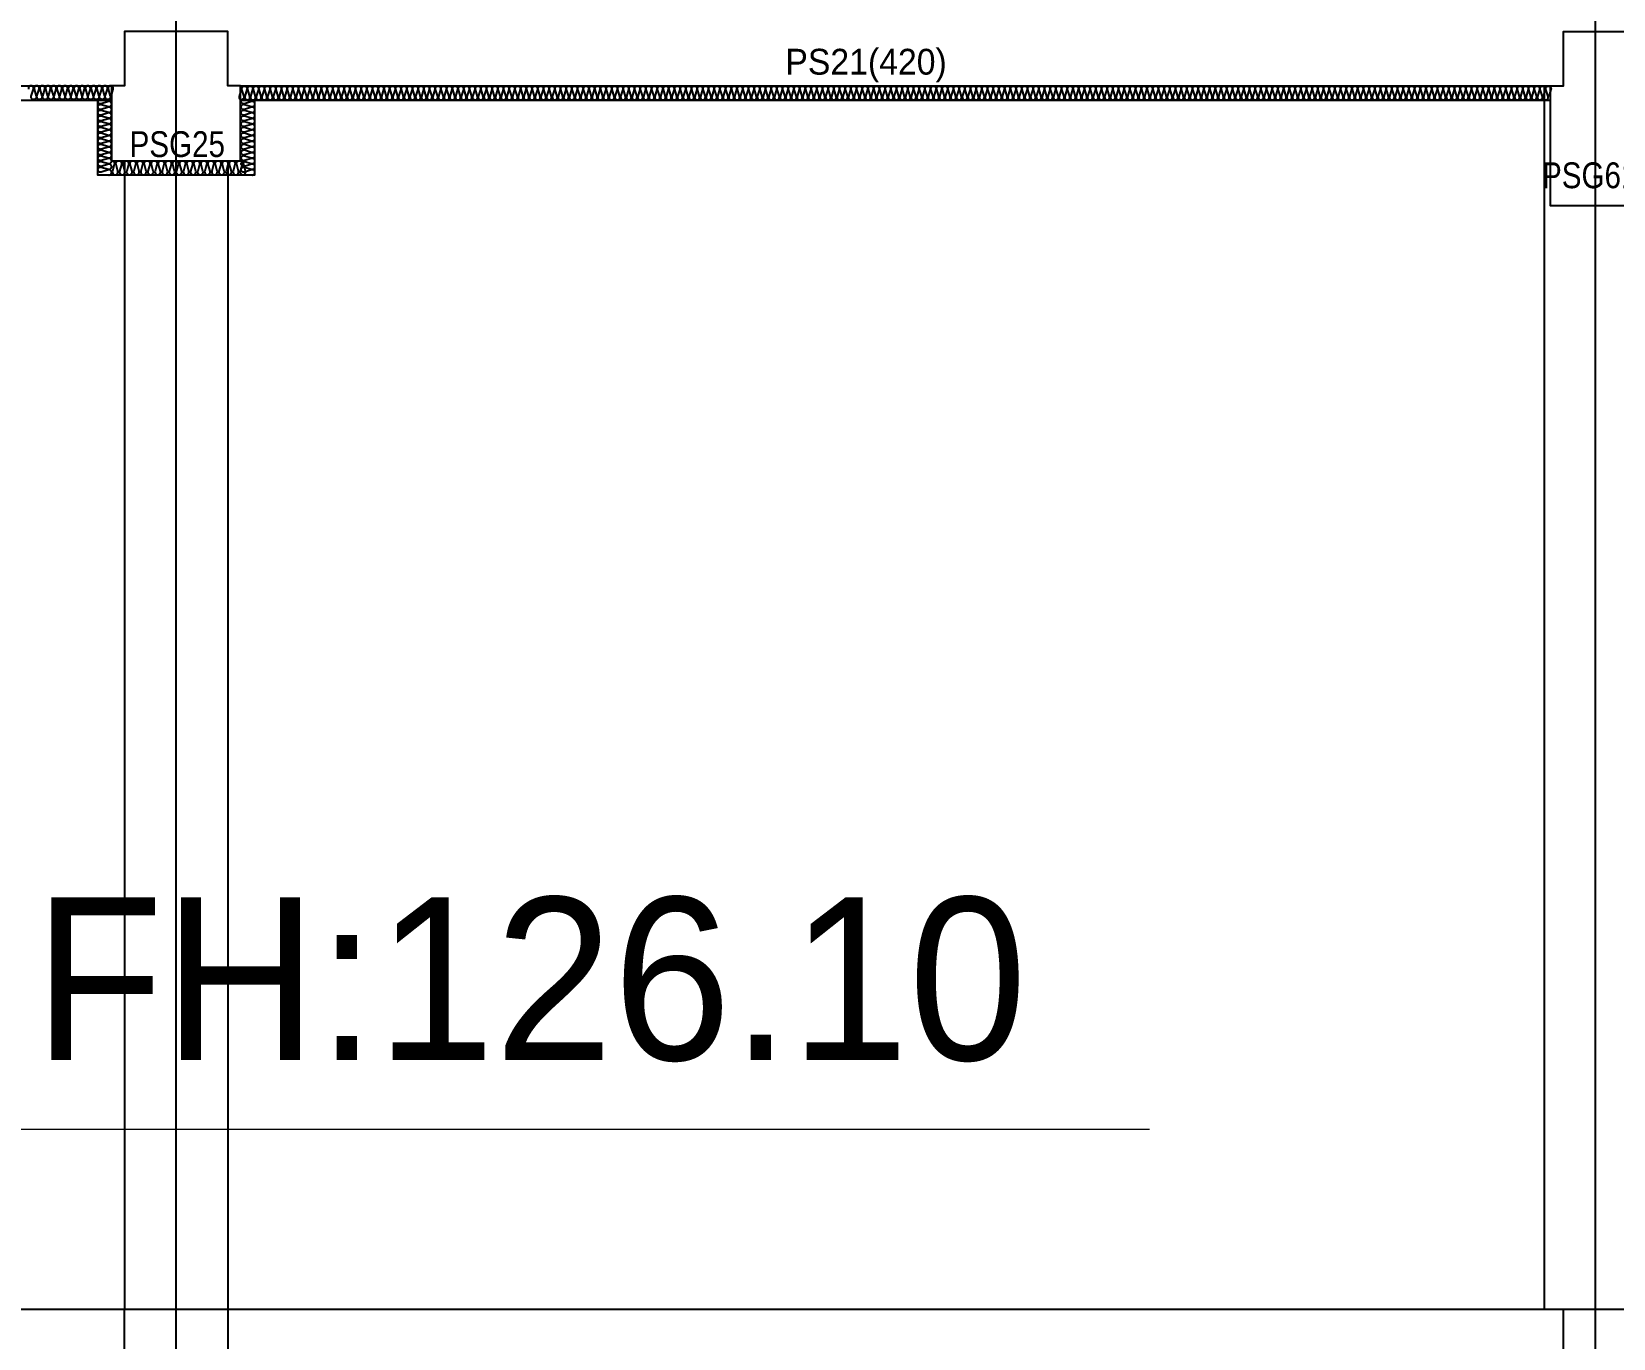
# Model space of a CAD drawing. Header units: millimetres. Extents: x 4754612 to 5801174, y 2368242 to 2777223.
# Drawn here: x 4937596 to 4949853, y 2451018 to 2461143 of the extents above; entities that cross this region are included whole.
import ezdxf
from ezdxf.enums import TextEntityAlignment as Align

# ---------------------------------------------------------------- set-up
doc = ezdxf.new("R2010")
doc.units = ezdxf.units.MM
doc.header["$LTSCALE"] = 1000
doc.linetypes.add('CEN', pattern=[6.2, 6, -0.1, 0, -0.1])
doc.layers.get('DEFPOINTS').update_dxf_attribs({"color": 151})
for name, color, linetype in [('A-ELE-8', 8, 'Continuous'), ('A-TEX-SYM', 3, 'Continuous'), ('A-중심선', 10, 'CEN'), ('CON', 2, 'Continuous'), ('INS', 251, 'Continuous')]:
    doc.layers.add(name, color=color, linetype=linetype)
doc.layers.add('Guide-line', color=151, linetype='Continuous', plot=False)
doc.layers.add('박스', color=6, linetype='Continuous', lineweight=15)
doc.styles.add('A.NARROW', font='ARIALN.TTF')
doc.styles.add('돋움', font='')
doc.styles.get('돋움').set_extended_font_data('Dotum')

# ---------------------------------------------------------------- blocks, each defined once
blk = doc.blocks.new('zw$CF19')
at = {"layer": 'CON'}
blk.add_lwpolyline([(-500, -1100), (-500, -440), (-400, -440), (-400, 0), (400, 0), (400, -440), (500, -440), (500, -1100)], close=True, dxfattribs=at)
at = {"layer": 'DEFPOINTS', "style": 'A.NARROW'}
for s, p in [('PSG1B', (-446, -722, 0)), ('PSG1C', (-446, -972, 0))]:
    blk.add_text(s, height=200, dxfattribs=at).set_placement(p, align=Align.MIDDLE_LEFT)

msp = doc.modelspace()

# ---------------------------------------------------------------- linework, layer by layer
at = {"layer": 'A-ELE-8'}
for p, q in [((4949315.782, 2460723.44), (4949315.782, 2451243.44)), ((4938315.782, 2460143.44), (4938315.782, 2451243.44)), ((4939115.782, 2460143.44), (4939115.782, 2451243.44))]:
    msp.add_line(p, q, dxfattribs=at)
at = {"layer": 'A-중심선', "ltscale": 5}
for p, q in [((4938715.782, 2403989.231), (4938715.782, 2488921.61)), ((4949715.782, 2403989.231), (4949715.782, 2488921.61)), ((4863973.343, 2451243.44), (5174125.782, 2451243.44))]:
    msp.add_line(p, q, dxfattribs=at)
at = {"layer": 'CON'}
for p, q in [((4928115.782, 2460723.44), (4938215.782, 2460723.44)), ((4939215.782, 2460723.44), (4949465.782, 2460723.44)), ((4905615.782, 2451243.44), (5059815.782, 2451243.44))]:
    msp.add_line(p, q, dxfattribs=at)
for points in [[(4938215.782, 2460143.44), (4939215.782, 2460143.44), (4939215.782, 2460723.44), (4939115.782, 2460723.44), (4939115.782, 2461143.44), (4938315.782, 2461143.44), (4938315.782, 2460723.44), (4938215.782, 2460723.44)], [(4950065.782, 2460553.44), (4950065.782, 2459793.44), (4949365.782, 2459793.44), (4949365.782, 2460723.44), (4949465.782, 2460723.44), (4949465.782, 2461143.44), (4949965.782, 2461143.44), (4949965.782, 2460553.44)], [(4949365.782, 2450143.44), (4949365.782, 2450803.44), (4949465.782, 2450803.44), (4949465.782, 2451243.44), (4949965.782, 2451243.44), (4949965.782, 2450803.44), (4950065.782, 2450803.44), (4950065.782, 2450143.44)]]:
    msp.add_lwpolyline(points, close=True, dxfattribs=at)
at = {"layer": 'INS'}
for p, q in [((4928215.782, 2460613.44), (4938215.782, 2460613.44)), ((4939215.782, 2460613.44), (4949365.782, 2460613.44))]:
    msp.add_line(p, q, dxfattribs=at)
for points in [[(4938215.782, 2460623.81, -0.268200846), (4938211.093, 2460643.352), (4938227.53, 2460698.14), (4938227.53, 2460698.14, 1.34), (4938189.03, 2460698.14), (4938205.467, 2460643.352, -1.34), (4938166.967, 2460643.352), (4938183.404, 2460698.14), (4938183.404, 2460698.14, 1.34), (4938144.904, 2460698.14), (4938161.341, 2460643.352, -1.34), (4938122.841, 2460643.352), (4938139.278, 2460698.14), (4938139.278, 2460698.14, 1.34), (4938100.778, 2460698.14), (4938117.215, 2460643.352, -1.34), (4938078.715, 2460643.352), (4938095.152, 2460698.14), (4938095.152, 2460698.14, 1.34), (4938056.652, 2460698.14), (4938073.089, 2460643.352, -1.34), (4938034.589, 2460643.352), (4938051.026, 2460698.14), (4938051.026, 2460698.14, 1.34), (4938012.526, 2460698.14), (4938028.963, 2460643.352, -1.34), (4937990.463, 2460643.352), (4938006.9, 2460698.14), (4938006.9, 2460698.14, 1.34), (4937968.4, 2460698.14), (4937984.837, 2460643.352, -1.34), (4937946.337, 2460643.352), (4937962.775, 2460698.14), (4937962.775, 2460698.14, 1.34), (4937924.275, 2460698.14), (4937940.712, 2460643.352, -1.34), (4937902.212, 2460643.352), (4937918.649, 2460698.14), (4937918.649, 2460698.14, 1.34), (4937880.149, 2460698.14), (4937896.586, 2460643.352, -1.34), (4937858.086, 2460643.352), (4937874.523, 2460698.14), (4937874.523, 2460698.14, 1.34), (4937836.023, 2460698.14), (4937852.46, 2460643.352, -1.34), (4937813.96, 2460643.352), (4937830.397, 2460698.14), (4937830.397, 2460698.14, 1.34), (4937791.897, 2460698.14), (4937808.334, 2460643.352, -1.34), (4937769.834, 2460643.352), (4937786.271, 2460698.14), (4937786.271, 2460698.14, 1.34), (4937747.771, 2460698.14), (4937764.208, 2460643.352, -1.34), (4937725.708, 2460643.352), (4937742.145, 2460698.14), (4937742.145, 2460698.14, 1.34), (4937703.645, 2460698.14), (4937720.082, 2460643.352, -1.34), (4937681.582, 2460643.352), (4937698.019, 2460698.14), (4937698.019, 2460698.14, 1.34), (4937659.519, 2460698.14), (4937675.956, 2460643.352, -1.34), (4937637.456, 2460643.352), (4937653.893, 2460698.14), (4937653.893, 2460698.14, 1.34), (4937615.393, 2460698.14), (4937631.83, 2460643.352, -1.34), (4937593.33, 2460643.352), (4937609.767, 2460698.14), (4937609.767, 2460698.14, 1.34), (4937571.267, 2460698.14)], [(4939215.782, 2460715.269, -0.268200846), (4939220.471, 2460695.727), (4939204.034, 2460640.94), (4939204.034, 2460640.94, 1.34), (4939242.534, 2460640.94), (4939226.097, 2460695.727, -1.34), (4939264.597, 2460695.727), (4939248.16, 2460640.94), (4939248.16, 2460640.94, 1.34), (4939286.66, 2460640.94), (4939270.223, 2460695.727, -1.34), (4939308.723, 2460695.727), (4939292.286, 2460640.94), (4939292.286, 2460640.94, 1.34), (4939330.786, 2460640.94), (4939314.349, 2460695.727, -1.34), (4939352.849, 2460695.727), (4939336.412, 2460640.94), (4939336.412, 2460640.94, 1.34), (4939374.912, 2460640.94), (4939358.475, 2460695.727, -1.34), (4939396.975, 2460695.727), (4939380.538, 2460640.94), (4939380.538, 2460640.94, 1.34), (4939419.038, 2460640.94), (4939402.601, 2460695.727, -1.34), (4939441.101, 2460695.727), (4939424.664, 2460640.94), (4939424.664, 2460640.94, 1.34), (4939463.164, 2460640.94), (4939446.727, 2460695.727, -1.34), (4939485.227, 2460695.727), (4939468.79, 2460640.94), (4939468.79, 2460640.94, 1.34), (4939507.29, 2460640.94), (4939490.853, 2460695.727, -1.34), (4939529.353, 2460695.727), (4939512.916, 2460640.94), (4939512.916, 2460640.94, 1.34), (4939551.416, 2460640.94), (4939534.979, 2460695.727, -1.34), (4939573.479, 2460695.727), (4939557.042, 2460640.94), (4939557.042, 2460640.94, 1.34), (4939595.542, 2460640.94), (4939579.105, 2460695.727, -1.34), (4939617.605, 2460695.727), (4939601.168, 2460640.94), (4939601.168, 2460640.94, 1.34), (4939639.668, 2460640.94), (4939623.231, 2460695.727, -1.34), (4939661.731, 2460695.727), (4939645.294, 2460640.94), (4939645.294, 2460640.94, 1.34), (4939683.794, 2460640.94), (4939667.357, 2460695.727, -1.34), (4939705.857, 2460695.727), (4939689.42, 2460640.94), (4939689.42, 2460640.94, 1.34), (4939727.92, 2460640.94), (4939711.483, 2460695.727, -1.34), (4939749.983, 2460695.727), (4939733.546, 2460640.94), (4939733.546, 2460640.94, 1.34), (4939772.046, 2460640.94), (4939755.609, 2460695.727, -1.34), (4939794.109, 2460695.727), (4939777.672, 2460640.94), (4939777.672, 2460640.94, 1.34), (4939816.172, 2460640.94), (4939799.734, 2460695.727, -1.34), (4939838.234, 2460695.727), (4939821.797, 2460640.94), (4939821.797, 2460640.94, 1.34), (4939860.297, 2460640.94), (4939843.86, 2460695.727, -1.34), (4939882.36, 2460695.727), (4939865.923, 2460640.94), (4939865.923, 2460640.94, 1.34), (4939904.423, 2460640.94), (4939887.986, 2460695.727, -1.34), (4939926.486, 2460695.727), (4939910.049, 2460640.94), (4939910.049, 2460640.94, 1.34), (4939948.549, 2460640.94), (4939932.112, 2460695.727, -1.34), (4939970.612, 2460695.727), (4939954.175, 2460640.94), (4939954.175, 2460640.94, 1.34), (4939992.675, 2460640.94), (4939976.238, 2460695.727, -1.34), (4940014.738, 2460695.727), (4939998.301, 2460640.94), (4939998.301, 2460640.94, 1.34), (4940036.801, 2460640.94), (4940020.364, 2460695.727, -1.34), (4940058.864, 2460695.727), (4940042.427, 2460640.94), (4940042.427, 2460640.94, 1.34), (4940080.927, 2460640.94), (4940064.49, 2460695.727, -1.34), (4940102.99, 2460695.727), (4940086.553, 2460640.94), (4940086.553, 2460640.94, 1.34), (4940125.053, 2460640.94), (4940108.616, 2460695.727, -1.34), (4940147.116, 2460695.727), (4940130.679, 2460640.94), (4940130.679, 2460640.94, 1.34), (4940169.179, 2460640.94), (4940152.742, 2460695.727, -1.34), (4940191.242, 2460695.727), (4940174.805, 2460640.94), (4940174.805, 2460640.94, 1.34), (4940213.305, 2460640.94), (4940196.868, 2460695.727, -1.34), (4940235.368, 2460695.727), (4940218.931, 2460640.94), (4940218.931, 2460640.94, 1.34), (4940257.431, 2460640.94), (4940240.994, 2460695.727, -1.34), (4940279.494, 2460695.727), (4940263.057, 2460640.94), (4940263.057, 2460640.94, 1.34), (4940301.557, 2460640.94), (4940285.12, 2460695.727, -1.34), (4940323.62, 2460695.727), (4940307.183, 2460640.94), (4940307.183, 2460640.94, 1.34), (4940345.683, 2460640.94), (4940329.246, 2460695.727, -1.34), (4940367.746, 2460695.727), (4940351.309, 2460640.94), (4940351.309, 2460640.94, 1.34), (4940389.809, 2460640.94), (4940373.372, 2460695.727, -1.34), (4940411.872, 2460695.727), (4940395.435, 2460640.94), (4940395.435, 2460640.94, 1.34), (4940433.935, 2460640.94), (4940417.498, 2460695.727, -1.34), (4940455.998, 2460695.727), (4940439.561, 2460640.94), (4940439.561, 2460640.94, 1.34), (4940478.061, 2460640.94), (4940461.624, 2460695.727, -1.34), (4940500.124, 2460695.727), (4940483.687, 2460640.94), (4940483.687, 2460640.94, 1.34), (4940522.187, 2460640.94), (4940505.75, 2460695.727, -1.34), (4940544.25, 2460695.727), (4940527.813, 2460640.94), (4940527.813, 2460640.94, 1.34), (4940566.313, 2460640.94), (4940549.876, 2460695.727, -1.34), (4940588.376, 2460695.727), (4940571.939, 2460640.94), (4940571.939, 2460640.94, 1.34), (4940610.439, 2460640.94), (4940594.002, 2460695.727, -1.34), (4940632.502, 2460695.727), (4940616.065, 2460640.94), (4940616.065, 2460640.94, 1.34), (4940654.565, 2460640.94), (4940638.128, 2460695.727, -1.34), (4940676.628, 2460695.727), (4940660.191, 2460640.94), (4940660.191, 2460640.94, 1.34), (4940698.691, 2460640.94), (4940682.254, 2460695.727, -1.34), (4940720.754, 2460695.727), (4940704.317, 2460640.94), (4940704.317, 2460640.94, 1.34), (4940742.817, 2460640.94), (4940726.38, 2460695.727, -1.34), (4940764.88, 2460695.727), (4940748.443, 2460640.94), (4940748.443, 2460640.94, 1.34), (4940786.943, 2460640.94), (4940770.506, 2460695.727, -1.34), (4940809.006, 2460695.727), (4940792.569, 2460640.94), (4940792.569, 2460640.94, 1.34), (4940831.069, 2460640.94), (4940814.631, 2460695.727, -1.34), (4940853.131, 2460695.727), (4940836.694, 2460640.94), (4940836.694, 2460640.94, 1.34), (4940875.194, 2460640.94), (4940858.757, 2460695.727, -1.34), (4940897.257, 2460695.727), (4940880.82, 2460640.94), (4940880.82, 2460640.94, 1.34), (4940919.32, 2460640.94), (4940902.883, 2460695.727, -1.34), (4940941.383, 2460695.727), (4940924.946, 2460640.94), (4940924.946, 2460640.94, 1.34), (4940963.446, 2460640.94), (4940947.009, 2460695.727, -1.34), (4940985.509, 2460695.727), (4940969.072, 2460640.94), (4940969.072, 2460640.94, 1.34), (4941007.572, 2460640.94), (4940991.135, 2460695.727, -1.34), (4941029.635, 2460695.727), (4941013.198, 2460640.94), (4941013.198, 2460640.94, 1.34), (4941051.698, 2460640.94), (4941035.261, 2460695.727, -1.34), (4941073.761, 2460695.727), (4941057.324, 2460640.94), (4941057.324, 2460640.94, 1.34), (4941095.824, 2460640.94), (4941079.387, 2460695.727, -1.34), (4941117.887, 2460695.727), (4941101.45, 2460640.94), (4941101.45, 2460640.94, 1.34), (4941139.95, 2460640.94), (4941123.513, 2460695.727, -1.34), (4941162.013, 2460695.727), (4941145.576, 2460640.94), (4941145.576, 2460640.94, 1.34), (4941184.076, 2460640.94), (4941167.639, 2460695.727, -1.34), (4941206.139, 2460695.727), (4941189.702, 2460640.94), (4941189.702, 2460640.94, 1.34), (4941228.202, 2460640.94), (4941211.765, 2460695.727, -1.34), (4941250.265, 2460695.727), (4941233.828, 2460640.94), (4941233.828, 2460640.94, 1.34), (4941272.328, 2460640.94), (4941255.891, 2460695.727, -1.34), (4941294.391, 2460695.727), (4941277.954, 2460640.94), (4941277.954, 2460640.94, 1.34), (4941316.454, 2460640.94), (4941300.017, 2460695.727, -1.34), (4941338.517, 2460695.727), (4941322.08, 2460640.94), (4941322.08, 2460640.94, 1.34), (4941360.58, 2460640.94), (4941344.143, 2460695.727, -1.34), (4941382.643, 2460695.727), (4941366.206, 2460640.94), (4941366.206, 2460640.94, 1.34), (4941404.706, 2460640.94), (4941388.269, 2460695.727, -1.34), (4941426.769, 2460695.727), (4941410.332, 2460640.94), (4941410.332, 2460640.94, 1.34), (4941448.832, 2460640.94), (4941432.395, 2460695.727, -1.34), (4941470.895, 2460695.727), (4941454.458, 2460640.94), (4941454.458, 2460640.94, 1.34), (4941492.958, 2460640.94), (4941476.521, 2460695.727, -1.34), (4941515.021, 2460695.727), (4941498.584, 2460640.94), (4941498.584, 2460640.94, 1.34), (4941537.084, 2460640.94), (4941520.647, 2460695.727, -1.34), (4941559.147, 2460695.727), (4941542.71, 2460640.94), (4941542.71, 2460640.94, 1.34), (4941581.21, 2460640.94), (4941564.773, 2460695.727, -1.34), (4941603.273, 2460695.727), (4941586.836, 2460640.94), (4941586.836, 2460640.94, 1.34), (4941625.336, 2460640.94), (4941608.899, 2460695.727, -1.34), (4941647.399, 2460695.727), (4941630.962, 2460640.94), (4941630.962, 2460640.94, 1.34), (4941669.462, 2460640.94), (4941653.025, 2460695.727, -1.34), (4941691.525, 2460695.727), (4941675.088, 2460640.94), (4941675.088, 2460640.94, 1.34), (4941713.588, 2460640.94), (4941697.151, 2460695.727, -1.34), (4941735.651, 2460695.727), (4941719.214, 2460640.94), (4941719.214, 2460640.94, 1.34), (4941757.714, 2460640.94), (4941741.277, 2460695.727, -1.34), (4941779.777, 2460695.727), (4941763.34, 2460640.94), (4941763.34, 2460640.94, 1.34), (4941801.84, 2460640.94), (4941785.403, 2460695.727, -1.34), (4941823.903, 2460695.727), (4941807.466, 2460640.94), (4941807.466, 2460640.94, 1.34), (4941845.966, 2460640.94), (4941829.528, 2460695.727, -1.34), (4941868.028, 2460695.727), (4941851.591, 2460640.94), (4941851.591, 2460640.94, 1.34), (4941890.091, 2460640.94), (4941873.654, 2460695.727, -1.34), (4941912.154, 2460695.727), (4941895.717, 2460640.94), (4941895.717, 2460640.94, 1.34), (4941934.217, 2460640.94), (4941917.78, 2460695.727, -1.34), (4941956.28, 2460695.727), (4941939.843, 2460640.94), (4941939.843, 2460640.94, 1.34), (4941978.343, 2460640.94), (4941961.906, 2460695.727, -1.34), (4942000.406, 2460695.727), (4941983.969, 2460640.94), (4941983.969, 2460640.94, 1.34), (4942022.469, 2460640.94), (4942006.032, 2460695.727, -1.34), (4942044.532, 2460695.727), (4942028.095, 2460640.94), (4942028.095, 2460640.94, 1.34), (4942066.595, 2460640.94), (4942050.158, 2460695.727, -1.34), (4942088.658, 2460695.727), (4942072.221, 2460640.94), (4942072.221, 2460640.94, 1.34), (4942110.721, 2460640.94), (4942094.284, 2460695.727, -1.34), (4942132.784, 2460695.727), (4942116.347, 2460640.94), (4942116.347, 2460640.94, 1.34), (4942154.847, 2460640.94), (4942138.41, 2460695.727, -1.34), (4942176.91, 2460695.727), (4942160.473, 2460640.94), (4942160.473, 2460640.94, 1.34), (4942198.973, 2460640.94), (4942182.536, 2460695.727, -1.34), (4942221.036, 2460695.727), (4942204.599, 2460640.94), (4942204.599, 2460640.94, 1.34), (4942243.099, 2460640.94), (4942226.662, 2460695.727, -1.34), (4942265.162, 2460695.727), (4942248.725, 2460640.94), (4942248.725, 2460640.94, 1.34), (4942287.225, 2460640.94), (4942270.788, 2460695.727, -1.34), (4942309.288, 2460695.727), (4942292.851, 2460640.94), (4942292.851, 2460640.94, 1.34), (4942331.351, 2460640.94), (4942314.914, 2460695.727, -1.34), (4942353.414, 2460695.727), (4942336.977, 2460640.94), (4942336.977, 2460640.94, 1.34), (4942375.477, 2460640.94), (4942359.04, 2460695.727, -1.34), (4942397.54, 2460695.727), (4942381.103, 2460640.94), (4942381.103, 2460640.94, 1.34), (4942419.603, 2460640.94), (4942403.166, 2460695.727, -1.34), (4942441.666, 2460695.727), (4942425.229, 2460640.94), (4942425.229, 2460640.94, 1.34), (4942463.729, 2460640.94), (4942447.292, 2460695.727, -1.34), (4942485.792, 2460695.727), (4942469.355, 2460640.94), (4942469.355, 2460640.94, 1.34), (4942507.855, 2460640.94), (4942491.418, 2460695.727, -1.34), (4942529.918, 2460695.727), (4942513.481, 2460640.94), (4942513.481, 2460640.94, 1.34), (4942551.981, 2460640.94), (4942535.544, 2460695.727, -1.34), (4942574.044, 2460695.727), (4942557.607, 2460640.94), (4942557.607, 2460640.94, 1.34), (4942596.107, 2460640.94), (4942579.67, 2460695.727, -1.34), (4942618.17, 2460695.727), (4942601.733, 2460640.94), (4942601.733, 2460640.94, 1.34), (4942640.233, 2460640.94), (4942623.796, 2460695.727, -1.34), (4942662.296, 2460695.727), (4942645.859, 2460640.94), (4942645.859, 2460640.94, 1.34), (4942684.359, 2460640.94), (4942667.922, 2460695.727, -1.34), (4942706.422, 2460695.727), (4942689.985, 2460640.94), (4942689.985, 2460640.94, 1.34), (4942728.485, 2460640.94), (4942712.048, 2460695.727, -1.34), (4942750.548, 2460695.727), (4942734.111, 2460640.94), (4942734.111, 2460640.94, 1.34), (4942772.611, 2460640.94), (4942756.174, 2460695.727, -1.34), (4942794.674, 2460695.727), (4942778.237, 2460640.94), (4942778.237, 2460640.94, 1.34), (4942816.737, 2460640.94), (4942800.3, 2460695.727, -1.34), (4942838.8, 2460695.727), (4942822.363, 2460640.94), (4942822.363, 2460640.94, 1.34), (4942860.863, 2460640.94), (4942844.425, 2460695.727, -1.34), (4942882.925, 2460695.727), (4942866.488, 2460640.94), (4942866.488, 2460640.94, 1.34), (4942904.988, 2460640.94), (4942888.551, 2460695.727, -1.34), (4942927.051, 2460695.727), (4942910.614, 2460640.94), (4942910.614, 2460640.94, 1.34), (4942949.114, 2460640.94), (4942932.677, 2460695.727, -1.34), (4942971.177, 2460695.727), (4942954.74, 2460640.94), (4942954.74, 2460640.94, 1.34), (4942993.24, 2460640.94), (4942976.803, 2460695.727, -1.34), (4943015.303, 2460695.727), (4942998.866, 2460640.94), (4942998.866, 2460640.94, 1.34), (4943037.366, 2460640.94), (4943020.929, 2460695.727, -1.34), (4943059.429, 2460695.727), (4943042.992, 2460640.94), (4943042.992, 2460640.94, 1.34), (4943081.492, 2460640.94), (4943065.055, 2460695.727, -1.34), (4943103.555, 2460695.727), (4943087.118, 2460640.94), (4943087.118, 2460640.94, 1.34), (4943125.618, 2460640.94), (4943109.181, 2460695.727, -1.34), (4943147.681, 2460695.727), (4943131.244, 2460640.94), (4943131.244, 2460640.94, 1.34), (4943169.744, 2460640.94), (4943153.307, 2460695.727, -1.34), (4943191.807, 2460695.727), (4943175.37, 2460640.94), (4943175.37, 2460640.94, 1.34), (4943213.87, 2460640.94), (4943197.433, 2460695.727, -1.34), (4943235.933, 2460695.727), (4943219.496, 2460640.94), (4943219.496, 2460640.94, 1.34), (4943257.996, 2460640.94), (4943241.559, 2460695.727, -1.34), (4943280.059, 2460695.727), (4943263.622, 2460640.94), (4943263.622, 2460640.94, 1.34), (4943302.122, 2460640.94), (4943285.685, 2460695.727, -1.34), (4943324.185, 2460695.727), (4943307.748, 2460640.94), (4943307.748, 2460640.94, 1.34), (4943346.248, 2460640.94), (4943329.811, 2460695.727, -1.34), (4943368.311, 2460695.727), (4943351.874, 2460640.94), (4943351.874, 2460640.94, 1.34), (4943390.374, 2460640.94), (4943373.937, 2460695.727, -1.34), (4943412.437, 2460695.727), (4943396, 2460640.94), (4943396, 2460640.94, 1.34), (4943434.5, 2460640.94), (4943418.063, 2460695.727, -1.34), (4943456.563, 2460695.727), (4943440.126, 2460640.94), (4943440.126, 2460640.94, 1.34), (4943478.626, 2460640.94), (4943462.189, 2460695.727, -1.34), (4943500.689, 2460695.727), (4943484.252, 2460640.94), (4943484.252, 2460640.94, 1.34), (4943522.752, 2460640.94), (4943506.315, 2460695.727, -1.34), (4943544.815, 2460695.727), (4943528.378, 2460640.94), (4943528.378, 2460640.94, 1.34), (4943566.878, 2460640.94), (4943550.441, 2460695.727, -1.34), (4943588.941, 2460695.727), (4943572.504, 2460640.94), (4943572.504, 2460640.94, 1.34), (4943611.004, 2460640.94), (4943594.567, 2460695.727, -1.34), (4943633.067, 2460695.727), (4943616.63, 2460640.94), (4943616.63, 2460640.94, 1.34), (4943655.13, 2460640.94), (4943638.693, 2460695.727, -1.34), (4943677.193, 2460695.727), (4943660.756, 2460640.94), (4943660.756, 2460640.94, 1.34), (4943699.256, 2460640.94), (4943682.819, 2460695.727, -1.34), (4943721.319, 2460695.727), (4943704.882, 2460640.94), (4943704.882, 2460640.94, 1.34), (4943743.382, 2460640.94), (4943726.945, 2460695.727, -1.34), (4943765.445, 2460695.727), (4943749.008, 2460640.94), (4943749.008, 2460640.94, 1.34), (4943787.508, 2460640.94), (4943771.071, 2460695.727, -1.34), (4943809.571, 2460695.727), (4943793.134, 2460640.94), (4943793.134, 2460640.94, 1.34), (4943831.634, 2460640.94), (4943815.197, 2460695.727, -1.34), (4943853.697, 2460695.727), (4943837.26, 2460640.94), (4943837.26, 2460640.94, 1.34), (4943875.76, 2460640.94), (4943859.322, 2460695.727, -1.34), (4943897.822, 2460695.727), (4943881.385, 2460640.94), (4943881.385, 2460640.94, 1.34), (4943919.885, 2460640.94), (4943903.448, 2460695.727, -1.34), (4943941.948, 2460695.727), (4943925.511, 2460640.94), (4943925.511, 2460640.94, 1.34), (4943964.011, 2460640.94), (4943947.574, 2460695.727, -1.34), (4943986.074, 2460695.727), (4943969.637, 2460640.94), (4943969.637, 2460640.94, 1.34), (4944008.137, 2460640.94), (4943991.7, 2460695.727, -1.34), (4944030.2, 2460695.727), (4944013.763, 2460640.94), (4944013.763, 2460640.94, 1.34), (4944052.263, 2460640.94), (4944035.826, 2460695.727, -1.34), (4944074.326, 2460695.727), (4944057.889, 2460640.94), (4944057.889, 2460640.94, 1.34), (4944096.389, 2460640.94), (4944079.952, 2460695.727, -1.34), (4944118.452, 2460695.727), (4944102.015, 2460640.94), (4944102.015, 2460640.94, 1.34), (4944140.515, 2460640.94), (4944124.078, 2460695.727, -1.34), (4944162.578, 2460695.727), (4944146.141, 2460640.94), (4944146.141, 2460640.94, 1.34), (4944184.641, 2460640.94), (4944168.204, 2460695.727, -1.34), (4944206.704, 2460695.727), (4944190.267, 2460640.94), (4944190.267, 2460640.94, 1.34), (4944228.767, 2460640.94), (4944212.33, 2460695.727, -1.34), (4944250.83, 2460695.727), (4944234.393, 2460640.94), (4944234.393, 2460640.94, 1.34), (4944272.893, 2460640.94), (4944256.456, 2460695.727, -1.34), (4944294.956, 2460695.727), (4944278.519, 2460640.94), (4944278.519, 2460640.94, 1.34), (4944317.019, 2460640.94), (4944300.582, 2460695.727, -1.34), (4944339.082, 2460695.727), (4944322.645, 2460640.94), (4944322.645, 2460640.94, 1.34), (4944361.145, 2460640.94), (4944344.708, 2460695.727, -1.34), (4944383.208, 2460695.727), (4944366.771, 2460640.94), (4944366.771, 2460640.94, 1.34), (4944405.271, 2460640.94), (4944388.834, 2460695.727, -1.34), (4944427.334, 2460695.727), (4944410.897, 2460640.94), (4944410.897, 2460640.94, 1.34), (4944449.397, 2460640.94), (4944432.96, 2460695.727, -1.34), (4944471.46, 2460695.727), (4944455.023, 2460640.94), (4944455.023, 2460640.94, 1.34), (4944493.523, 2460640.94), (4944477.086, 2460695.727, -1.34), (4944515.586, 2460695.727), (4944499.149, 2460640.94), (4944499.149, 2460640.94, 1.34), (4944537.649, 2460640.94), (4944521.212, 2460695.727, -1.34), (4944559.712, 2460695.727), (4944543.275, 2460640.94), (4944543.275, 2460640.94, 1.34), (4944581.775, 2460640.94), (4944565.338, 2460695.727, -1.34), (4944603.838, 2460695.727), (4944587.401, 2460640.94), (4944587.401, 2460640.94, 1.34), (4944625.901, 2460640.94), (4944609.464, 2460695.727, -1.34), (4944647.964, 2460695.727), (4944631.527, 2460640.94), (4944631.527, 2460640.94, 1.34), (4944670.027, 2460640.94), (4944653.59, 2460695.727, -1.34), (4944692.09, 2460695.727), (4944675.653, 2460640.94), (4944675.653, 2460640.94, 1.34), (4944714.153, 2460640.94), (4944697.716, 2460695.727, -1.34), (4944736.216, 2460695.727), (4944719.779, 2460640.94), (4944719.779, 2460640.94, 1.34), (4944758.279, 2460640.94), (4944741.842, 2460695.727, -1.34), (4944780.342, 2460695.727), (4944763.905, 2460640.94), (4944763.905, 2460640.94, 1.34), (4944802.405, 2460640.94), (4944785.968, 2460695.727, -1.34), (4944824.468, 2460695.727), (4944808.031, 2460640.94), (4944808.031, 2460640.94, 1.34), (4944846.531, 2460640.94), (4944830.094, 2460695.727, -1.34), (4944868.594, 2460695.727), (4944852.157, 2460640.94), (4944852.157, 2460640.94, 1.34), (4944890.657, 2460640.94), (4944874.219, 2460695.727, -1.34), (4944912.719, 2460695.727), (4944896.282, 2460640.94), (4944896.282, 2460640.94, 1.34), (4944934.782, 2460640.94), (4944918.345, 2460695.727, -1.34), (4944956.845, 2460695.727), (4944940.408, 2460640.94), (4944940.408, 2460640.94, 1.34), (4944978.908, 2460640.94), (4944962.471, 2460695.727, -1.34), (4945000.971, 2460695.727), (4944984.534, 2460640.94), (4944984.534, 2460640.94, 1.34), (4945023.034, 2460640.94), (4945006.597, 2460695.727, -1.34), (4945045.097, 2460695.727), (4945028.66, 2460640.94), (4945028.66, 2460640.94, 1.34), (4945067.16, 2460640.94), (4945050.723, 2460695.727, -1.34), (4945089.223, 2460695.727), (4945072.786, 2460640.94), (4945072.786, 2460640.94, 1.34), (4945111.286, 2460640.94), (4945094.849, 2460695.727, -1.34), (4945133.349, 2460695.727), (4945116.912, 2460640.94), (4945116.912, 2460640.94, 1.34), (4945155.412, 2460640.94), (4945138.975, 2460695.727, -1.34), (4945177.475, 2460695.727), (4945161.038, 2460640.94), (4945161.038, 2460640.94, 1.34), (4945199.538, 2460640.94), (4945183.101, 2460695.727, -1.34), (4945221.601, 2460695.727), (4945205.164, 2460640.94), (4945205.164, 2460640.94, 1.34), (4945243.664, 2460640.94), (4945227.227, 2460695.727, -1.34), (4945265.727, 2460695.727), (4945249.29, 2460640.94), (4945249.29, 2460640.94, 1.34), (4945287.79, 2460640.94), (4945271.353, 2460695.727, -1.34), (4945309.853, 2460695.727), (4945293.416, 2460640.94), (4945293.416, 2460640.94, 1.34), (4945331.916, 2460640.94), (4945315.479, 2460695.727, -1.34), (4945353.979, 2460695.727), (4945337.542, 2460640.94), (4945337.542, 2460640.94, 1.34), (4945376.042, 2460640.94), (4945359.605, 2460695.727, -1.34), (4945398.105, 2460695.727), (4945381.668, 2460640.94), (4945381.668, 2460640.94, 1.34), (4945420.168, 2460640.94), (4945403.731, 2460695.727, -1.34), (4945442.231, 2460695.727), (4945425.794, 2460640.94), (4945425.794, 2460640.94, 1.34), (4945464.294, 2460640.94), (4945447.857, 2460695.727, -1.34), (4945486.357, 2460695.727), (4945469.92, 2460640.94), (4945469.92, 2460640.94, 1.34), (4945508.42, 2460640.94), (4945491.983, 2460695.727, -1.34), (4945530.483, 2460695.727), (4945514.046, 2460640.94), (4945514.046, 2460640.94, 1.34), (4945552.546, 2460640.94), (4945536.109, 2460695.727, -1.34), (4945574.609, 2460695.727), (4945558.172, 2460640.94), (4945558.172, 2460640.94, 1.34), (4945596.672, 2460640.94), (4945580.235, 2460695.727, -1.34), (4945618.735, 2460695.727), (4945602.298, 2460640.94), (4945602.298, 2460640.94, 1.34), (4945640.798, 2460640.94), (4945624.361, 2460695.727, -1.34), (4945662.861, 2460695.727), (4945646.424, 2460640.94), (4945646.424, 2460640.94, 1.34), (4945684.924, 2460640.94), (4945668.487, 2460695.727, -1.34), (4945706.987, 2460695.727), (4945690.55, 2460640.94), (4945690.55, 2460640.94, 1.34), (4945729.05, 2460640.94), (4945712.613, 2460695.727, -1.34), (4945751.113, 2460695.727), (4945734.676, 2460640.94), (4945734.676, 2460640.94, 1.34), (4945773.176, 2460640.94), (4945756.739, 2460695.727, -1.34), (4945795.239, 2460695.727), (4945778.802, 2460640.94), (4945778.802, 2460640.94, 1.34), (4945817.302, 2460640.94), (4945800.865, 2460695.727, -1.34), (4945839.365, 2460695.727), (4945822.928, 2460640.94), (4945822.928, 2460640.94, 1.34), (4945861.428, 2460640.94), (4945844.991, 2460695.727, -1.34), (4945883.491, 2460695.727), (4945867.054, 2460640.94), (4945867.054, 2460640.94, 1.34), (4945905.554, 2460640.94), (4945889.117, 2460695.727, -1.34), (4945927.617, 2460695.727), (4945911.179, 2460640.94), (4945911.179, 2460640.94, 1.34), (4945949.679, 2460640.94), (4945933.242, 2460695.727, -1.34), (4945971.742, 2460695.727), (4945955.305, 2460640.94), (4945955.305, 2460640.94, 1.34), (4945993.805, 2460640.94), (4945977.368, 2460695.727, -1.34), (4946015.868, 2460695.727), (4945999.431, 2460640.94), (4945999.431, 2460640.94, 1.34), (4946037.931, 2460640.94), (4946021.494, 2460695.727, -1.34), (4946059.994, 2460695.727), (4946043.557, 2460640.94), (4946043.557, 2460640.94, 1.34), (4946082.057, 2460640.94), (4946065.62, 2460695.727, -1.34), (4946104.12, 2460695.727), (4946087.683, 2460640.94), (4946087.683, 2460640.94, 1.34), (4946126.183, 2460640.94), (4946109.746, 2460695.727, -1.34), (4946148.246, 2460695.727), (4946131.809, 2460640.94), (4946131.809, 2460640.94, 1.34), (4946170.309, 2460640.94), (4946153.872, 2460695.727, -1.34), (4946192.372, 2460695.727), (4946175.935, 2460640.94), (4946175.935, 2460640.94, 1.34), (4946214.435, 2460640.94), (4946197.998, 2460695.727, -1.34), (4946236.498, 2460695.727), (4946220.061, 2460640.94), (4946220.061, 2460640.94, 1.34), (4946258.561, 2460640.94), (4946242.124, 2460695.727, -1.34), (4946280.624, 2460695.727), (4946264.187, 2460640.94), (4946264.187, 2460640.94, 1.34), (4946302.687, 2460640.94), (4946286.25, 2460695.727, -1.34), (4946324.75, 2460695.727), (4946308.313, 2460640.94), (4946308.313, 2460640.94, 1.34), (4946346.813, 2460640.94), (4946330.376, 2460695.727, -1.34), (4946368.876, 2460695.727), (4946352.439, 2460640.94), (4946352.439, 2460640.94, 1.34), (4946390.939, 2460640.94), (4946374.502, 2460695.727, -1.34), (4946413.002, 2460695.727), (4946396.565, 2460640.94), (4946396.565, 2460640.94, 1.34), (4946435.065, 2460640.94), (4946418.628, 2460695.727, -1.34), (4946457.128, 2460695.727), (4946440.691, 2460640.94), (4946440.691, 2460640.94, 1.34), (4946479.191, 2460640.94), (4946462.754, 2460695.727, -1.34), (4946501.254, 2460695.727), (4946484.817, 2460640.94), (4946484.817, 2460640.94, 1.34), (4946523.317, 2460640.94), (4946506.88, 2460695.727, -1.34), (4946545.38, 2460695.727), (4946528.943, 2460640.94), (4946528.943, 2460640.94, 1.34), (4946567.443, 2460640.94), (4946551.006, 2460695.727, -1.34), (4946589.506, 2460695.727), (4946573.069, 2460640.94), (4946573.069, 2460640.94, 1.34), (4946611.569, 2460640.94), (4946595.132, 2460695.727, -1.34), (4946633.632, 2460695.727), (4946617.195, 2460640.94), (4946617.195, 2460640.94, 1.34), (4946655.695, 2460640.94), (4946639.258, 2460695.727, -1.34), (4946677.758, 2460695.727), (4946661.321, 2460640.94), (4946661.321, 2460640.94, 1.34), (4946699.821, 2460640.94), (4946683.384, 2460695.727, -1.34), (4946721.884, 2460695.727), (4946705.447, 2460640.94), (4946705.447, 2460640.94, 1.34), (4946743.947, 2460640.94), (4946727.51, 2460695.727, -1.34), (4946766.01, 2460695.727), (4946749.573, 2460640.94), (4946749.573, 2460640.94, 1.34), (4946788.073, 2460640.94), (4946771.636, 2460695.727, -1.34), (4946810.136, 2460695.727), (4946793.699, 2460640.94), (4946793.699, 2460640.94, 1.34), (4946832.199, 2460640.94), (4946815.762, 2460695.727, -1.34), (4946854.262, 2460695.727), (4946837.825, 2460640.94), (4946837.825, 2460640.94, 1.34), (4946876.325, 2460640.94), (4946859.888, 2460695.727, -1.34), (4946898.388, 2460695.727), (4946881.951, 2460640.94), (4946881.951, 2460640.94, 1.34), (4946920.451, 2460640.94), (4946904.014, 2460695.727, -1.34), (4946942.514, 2460695.727), (4946926.076, 2460640.94), (4946926.076, 2460640.94, 1.34), (4946964.576, 2460640.94), (4946948.139, 2460695.727, -1.34), (4946986.639, 2460695.727), (4946970.202, 2460640.94), (4946970.202, 2460640.94, 1.34), (4947008.702, 2460640.94), (4946992.265, 2460695.727, -1.34), (4947030.765, 2460695.727), (4947014.328, 2460640.94), (4947014.328, 2460640.94, 1.34), (4947052.828, 2460640.94), (4947036.391, 2460695.727, -1.34), (4947074.891, 2460695.727), (4947058.454, 2460640.94), (4947058.454, 2460640.94, 1.34), (4947096.954, 2460640.94), (4947080.517, 2460695.727, -1.34), (4947119.017, 2460695.727), (4947102.58, 2460640.94), (4947102.58, 2460640.94, 1.34), (4947141.08, 2460640.94), (4947124.643, 2460695.727, -1.34), (4947163.143, 2460695.727), (4947146.706, 2460640.94), (4947146.706, 2460640.94, 1.34), (4947185.206, 2460640.94), (4947168.769, 2460695.727, -1.34), (4947207.269, 2460695.727), (4947190.832, 2460640.94), (4947190.832, 2460640.94, 1.34), (4947229.332, 2460640.94), (4947212.895, 2460695.727, -1.34), (4947251.395, 2460695.727), (4947234.958, 2460640.94), (4947234.958, 2460640.94, 1.34), (4947273.458, 2460640.94), (4947257.021, 2460695.727, -1.34), (4947295.521, 2460695.727), (4947279.084, 2460640.94), (4947279.084, 2460640.94, 1.34), (4947317.584, 2460640.94), (4947301.147, 2460695.727, -1.34), (4947339.647, 2460695.727), (4947323.21, 2460640.94), (4947323.21, 2460640.94, 1.34), (4947361.71, 2460640.94), (4947345.273, 2460695.727, -1.34), (4947383.773, 2460695.727), (4947367.336, 2460640.94), (4947367.336, 2460640.94, 1.34), (4947405.836, 2460640.94), (4947389.399, 2460695.727, -1.34), (4947427.899, 2460695.727), (4947411.462, 2460640.94), (4947411.462, 2460640.94, 1.34), (4947449.962, 2460640.94), (4947433.525, 2460695.727, -1.34), (4947472.025, 2460695.727), (4947455.588, 2460640.94), (4947455.588, 2460640.94, 1.34), (4947494.088, 2460640.94), (4947477.651, 2460695.727, -1.34), (4947516.151, 2460695.727), (4947499.714, 2460640.94), (4947499.714, 2460640.94, 1.34), (4947538.214, 2460640.94), (4947521.777, 2460695.727, -1.34), (4947560.277, 2460695.727), (4947543.84, 2460640.94), (4947543.84, 2460640.94, 1.34), (4947582.34, 2460640.94), (4947565.903, 2460695.727, -1.34), (4947604.403, 2460695.727), (4947587.966, 2460640.94), (4947587.966, 2460640.94, 1.34), (4947626.466, 2460640.94), (4947610.029, 2460695.727, -1.34), (4947648.529, 2460695.727), (4947632.092, 2460640.94), (4947632.092, 2460640.94, 1.34), (4947670.592, 2460640.94), (4947654.155, 2460695.727, -1.34), (4947692.655, 2460695.727), (4947676.218, 2460640.94), (4947676.218, 2460640.94, 1.34), (4947714.718, 2460640.94), (4947698.281, 2460695.727, -1.34), (4947736.781, 2460695.727), (4947720.344, 2460640.94), (4947720.344, 2460640.94, 1.34), (4947758.844, 2460640.94), (4947742.407, 2460695.727, -1.34), (4947780.907, 2460695.727), (4947764.47, 2460640.94), (4947764.47, 2460640.94, 1.34), (4947802.97, 2460640.94), (4947786.533, 2460695.727, -1.34), (4947825.033, 2460695.727), (4947808.596, 2460640.94), (4947808.596, 2460640.94, 1.34), (4947847.096, 2460640.94), (4947830.659, 2460695.727, -1.34), (4947869.159, 2460695.727), (4947852.722, 2460640.94), (4947852.722, 2460640.94, 1.34), (4947891.222, 2460640.94), (4947874.785, 2460695.727, -1.34), (4947913.285, 2460695.727), (4947896.848, 2460640.94), (4947896.848, 2460640.94, 1.34), (4947935.348, 2460640.94), (4947918.911, 2460695.727, -1.34), (4947957.411, 2460695.727), (4947940.973, 2460640.94), (4947940.973, 2460640.94, 1.34), (4947979.473, 2460640.94), (4947963.036, 2460695.727, -1.34), (4948001.536, 2460695.727), (4947985.099, 2460640.94), (4947985.099, 2460640.94, 1.34), (4948023.599, 2460640.94), (4948007.162, 2460695.727, -1.34), (4948045.662, 2460695.727), (4948029.225, 2460640.94), (4948029.225, 2460640.94, 1.34), (4948067.725, 2460640.94), (4948051.288, 2460695.727, -1.34), (4948089.788, 2460695.727), (4948073.351, 2460640.94), (4948073.351, 2460640.94, 1.34), (4948111.851, 2460640.94), (4948095.414, 2460695.727, -1.34), (4948133.914, 2460695.727), (4948117.477, 2460640.94), (4948117.477, 2460640.94, 1.34), (4948155.977, 2460640.94), (4948139.54, 2460695.727, -1.34), (4948178.04, 2460695.727), (4948161.603, 2460640.94), (4948161.603, 2460640.94, 1.34), (4948200.103, 2460640.94), (4948183.666, 2460695.727, -1.34), (4948222.166, 2460695.727), (4948205.729, 2460640.94), (4948205.729, 2460640.94, 1.34), (4948244.229, 2460640.94), (4948227.792, 2460695.727, -1.34), (4948266.292, 2460695.727), (4948249.855, 2460640.94), (4948249.855, 2460640.94, 1.34), (4948288.355, 2460640.94), (4948271.918, 2460695.727, -1.34), (4948310.418, 2460695.727), (4948293.981, 2460640.94), (4948293.981, 2460640.94, 1.34), (4948332.481, 2460640.94), (4948316.044, 2460695.727, -1.34), (4948354.544, 2460695.727), (4948338.107, 2460640.94), (4948338.107, 2460640.94, 1.34), (4948376.607, 2460640.94), (4948360.17, 2460695.727, -1.34), (4948398.67, 2460695.727), (4948382.233, 2460640.94), (4948382.233, 2460640.94, 1.34), (4948420.733, 2460640.94), (4948404.296, 2460695.727, -1.34), (4948442.796, 2460695.727), (4948426.359, 2460640.94), (4948426.359, 2460640.94, 1.34), (4948464.859, 2460640.94), (4948448.422, 2460695.727, -1.34), (4948486.922, 2460695.727), (4948470.485, 2460640.94), (4948470.485, 2460640.94, 1.34), (4948508.985, 2460640.94), (4948492.548, 2460695.727, -1.34), (4948531.048, 2460695.727), (4948514.611, 2460640.94), (4948514.611, 2460640.94, 1.34), (4948553.111, 2460640.94), (4948536.674, 2460695.727, -1.34), (4948575.174, 2460695.727), (4948558.737, 2460640.94), (4948558.737, 2460640.94, 1.34), (4948597.237, 2460640.94), (4948580.8, 2460695.727, -1.34), (4948619.3, 2460695.727), (4948602.863, 2460640.94), (4948602.863, 2460640.94, 1.34), (4948641.363, 2460640.94), (4948624.926, 2460695.727, -1.34), (4948663.426, 2460695.727), (4948646.989, 2460640.94), (4948646.989, 2460640.94, 1.34), (4948685.489, 2460640.94), (4948669.052, 2460695.727, -1.34), (4948707.552, 2460695.727), (4948691.115, 2460640.94), (4948691.115, 2460640.94, 1.34), (4948729.615, 2460640.94), (4948713.178, 2460695.727, -1.34), (4948751.678, 2460695.727), (4948735.241, 2460640.94), (4948735.241, 2460640.94, 1.34), (4948773.741, 2460640.94), (4948757.304, 2460695.727, -1.34), (4948795.804, 2460695.727), (4948779.367, 2460640.94), (4948779.367, 2460640.94, 1.34), (4948817.867, 2460640.94), (4948801.43, 2460695.727, -1.34), (4948839.93, 2460695.727), (4948823.493, 2460640.94), (4948823.493, 2460640.94, 1.34), (4948861.993, 2460640.94), (4948845.556, 2460695.727, -1.34), (4948884.056, 2460695.727), (4948867.619, 2460640.94), (4948867.619, 2460640.94, 1.34), (4948906.119, 2460640.94), (4948889.682, 2460695.727, -1.34), (4948928.182, 2460695.727), (4948911.745, 2460640.94), (4948911.745, 2460640.94, 1.34), (4948950.245, 2460640.94), (4948933.808, 2460695.727, -1.34), (4948972.308, 2460695.727), (4948955.87, 2460640.94), (4948955.87, 2460640.94, 1.34), (4948994.37, 2460640.94), (4948977.933, 2460695.727, -1.34), (4949016.433, 2460695.727), (4948999.996, 2460640.94), (4948999.996, 2460640.94, 1.34), (4949038.496, 2460640.94), (4949022.059, 2460695.727, -1.34), (4949060.559, 2460695.727), (4949044.122, 2460640.94), (4949044.122, 2460640.94, 1.34), (4949082.622, 2460640.94), (4949066.185, 2460695.727, -1.34), (4949104.685, 2460695.727), (4949088.248, 2460640.94), (4949088.248, 2460640.94, 1.34), (4949126.748, 2460640.94), (4949110.311, 2460695.727, -1.34), (4949148.811, 2460695.727), (4949132.374, 2460640.94), (4949132.374, 2460640.94, 1.34), (4949170.874, 2460640.94), (4949154.437, 2460695.727, -1.34), (4949192.937, 2460695.727), (4949176.5, 2460640.94), (4949176.5, 2460640.94, 1.34), (4949215, 2460640.94), (4949198.563, 2460695.727, -1.34), (4949237.063, 2460695.727), (4949220.626, 2460640.94), (4949220.626, 2460640.94, 1.34), (4949259.126, 2460640.94), (4949242.689, 2460695.727, -1.34), (4949281.189, 2460695.727), (4949264.752, 2460640.94), (4949264.752, 2460640.94, 1.34), (4949303.252, 2460640.94), (4949286.815, 2460695.727, -1.34), (4949325.315, 2460695.727), (4949308.878, 2460640.94), (4949308.878, 2460640.94, 1.34), (4949347.378, 2460640.94), (4949330.941, 2460695.727, -1.34), (4949369.441, 2460695.727), (4949353.004, 2460640.94)], [(4938190.482, 2460033.44, 1.34), (4938190.482, 2460071.94), (4938135.695, 2460055.503, -1.34), (4938135.695, 2460094.003), (4938190.482, 2460077.566), (4938190.482, 2460077.566, 1.34), (4938190.482, 2460116.066), (4938135.695, 2460099.629, -1.34), (4938135.695, 2460138.129), (4938190.482, 2460121.692), (4938190.482, 2460121.692, 1.34), (4938190.482, 2460160.192), (4938135.695, 2460143.755, -1.34), (4938135.695, 2460182.255), (4938190.482, 2460165.818), (4938190.482, 2460165.818, 1.34), (4938190.482, 2460204.318), (4938135.695, 2460187.881, -1.34), (4938135.695, 2460226.381), (4938190.482, 2460209.944), (4938190.482, 2460209.944, 1.34), (4938190.482, 2460248.444), (4938135.695, 2460232.007, -1.34), (4938135.695, 2460270.507), (4938190.482, 2460254.07), (4938190.482, 2460254.07, 1.34), (4938190.482, 2460292.57), (4938135.695, 2460276.133, -1.34), (4938135.695, 2460314.633), (4938190.482, 2460298.196), (4938190.482, 2460298.196, 1.34), (4938190.482, 2460336.696), (4938135.695, 2460320.259, -1.34), (4938135.695, 2460358.759), (4938190.482, 2460342.322), (4938190.482, 2460342.322, 1.34), (4938190.482, 2460380.822), (4938135.695, 2460364.385, -1.34), (4938135.695, 2460402.885), (4938190.482, 2460386.447), (4938190.482, 2460386.447, 1.34), (4938190.482, 2460424.947), (4938135.695, 2460408.51, -1.34), (4938135.695, 2460447.01), (4938190.482, 2460430.573), (4938190.482, 2460430.573, 1.34), (4938190.482, 2460469.073), (4938135.695, 2460452.636, -1.34), (4938135.695, 2460491.136), (4938190.482, 2460474.699), (4938190.482, 2460474.699, 1.34), (4938190.482, 2460513.199), (4938135.695, 2460496.762, -1.34), (4938135.695, 2460535.262), (4938190.482, 2460518.825), (4938190.482, 2460518.825, 1.34), (4938190.482, 2460557.325), (4938135.695, 2460540.888, -1.34), (4938135.695, 2460579.388), (4938190.482, 2460562.951), (4938190.482, 2460562.951, 1.34), (4938190.482, 2460601.451), (4938135.695, 2460585.014, -1.34), (4938135.695, 2460623.514), (4938190.482, 2460607.077), (4938190.482, 2460607.077, 0.299104478), (4938211.596, 2460613.44, 0.299104478)], [(4939300.482, 2460033.44, 1.34), (4939300.482, 2460071.94), (4939245.695, 2460055.503, -1.34), (4939245.695, 2460094.003), (4939300.482, 2460077.566), (4939300.482, 2460077.566, 1.34), (4939300.482, 2460116.066), (4939245.695, 2460099.629, -1.34), (4939245.695, 2460138.129), (4939300.482, 2460121.692), (4939300.482, 2460121.692, 1.34), (4939300.482, 2460160.192), (4939245.695, 2460143.755, -1.34), (4939245.695, 2460182.255), (4939300.482, 2460165.818), (4939300.482, 2460165.818, 1.34), (4939300.482, 2460204.318), (4939245.695, 2460187.881, -1.34), (4939245.695, 2460226.381), (4939300.482, 2460209.944), (4939300.482, 2460209.944, 1.34), (4939300.482, 2460248.444), (4939245.695, 2460232.007, -1.34), (4939245.695, 2460270.507), (4939300.482, 2460254.07), (4939300.482, 2460254.07, 1.34), (4939300.482, 2460292.57), (4939245.695, 2460276.133, -1.34), (4939245.695, 2460314.633), (4939300.482, 2460298.196), (4939300.482, 2460298.196, 1.34), (4939300.482, 2460336.696), (4939245.695, 2460320.259, -1.34), (4939245.695, 2460358.759), (4939300.482, 2460342.322), (4939300.482, 2460342.322, 1.34), (4939300.482, 2460380.822), (4939245.695, 2460364.385, -1.34), (4939245.695, 2460402.885), (4939300.482, 2460386.447), (4939300.482, 2460386.447, 1.34), (4939300.482, 2460424.947), (4939245.695, 2460408.51, -1.34), (4939245.695, 2460447.01), (4939300.482, 2460430.573), (4939300.482, 2460430.573, 1.34), (4939300.482, 2460469.073), (4939245.695, 2460452.636, -1.34), (4939245.695, 2460491.136), (4939300.482, 2460474.699), (4939300.482, 2460474.699, 1.34), (4939300.482, 2460513.199), (4939245.695, 2460496.762, -1.34), (4939245.695, 2460535.262), (4939300.482, 2460518.825), (4939300.482, 2460518.825, 1.34), (4939300.482, 2460557.325), (4939245.695, 2460540.888, -1.34), (4939245.695, 2460579.388), (4939300.482, 2460562.951), (4939300.482, 2460562.951, 1.34), (4939300.482, 2460601.451), (4939245.695, 2460585.014, -1.34), (4939245.695, 2460623.514), (4939300.482, 2460607.077), (4939300.482, 2460607.077, 0.299104478), (4939321.596, 2460613.44, 0.299104478)], [(4938215.782, 2460143.44, -0.524855656), (4938236.352, 2460113.63), (4938222.712, 2460063.25, 1.449197861), (4938263.852, 2460063.25), (4938250.212, 2460113.63, -0.524855656), (4938270.782, 2460143.44, -0.524855656), (4938291.352, 2460113.63), (4938277.712, 2460063.25, 1.449197861), (4938318.852, 2460063.25), (4938305.212, 2460113.63, -0.524855656), (4938325.782, 2460143.44, -0.524855656), (4938346.352, 2460113.63), (4938332.712, 2460063.25, 1.449197861), (4938373.852, 2460063.25), (4938360.212, 2460113.63, -0.524855656), (4938380.782, 2460143.44, -0.524855656), (4938401.352, 2460113.63), (4938387.712, 2460063.25, 1.449197861), (4938428.852, 2460063.25), (4938415.212, 2460113.63, -0.524855656), (4938435.782, 2460143.44, -0.524855656), (4938456.352, 2460113.63), (4938442.712, 2460063.25, 1.449197861), (4938483.852, 2460063.25), (4938470.212, 2460113.63, -0.524855656), (4938490.782, 2460143.44, -0.524855656), (4938511.352, 2460113.63), (4938497.712, 2460063.25, 1.449197861), (4938538.852, 2460063.25), (4938525.212, 2460113.63, -0.524855656), (4938545.782, 2460143.44, -0.524855656), (4938566.352, 2460113.63), (4938552.712, 2460063.25, 1.449197861), (4938593.852, 2460063.25), (4938580.212, 2460113.63, -0.524855656), (4938600.782, 2460143.44, -0.524855656), (4938621.352, 2460113.63), (4938607.712, 2460063.25, 1.449197861), (4938648.852, 2460063.25), (4938635.212, 2460113.63, -0.524855656), (4938655.782, 2460143.44, -0.524855656), (4938676.352, 2460113.63), (4938662.712, 2460063.25, 1.449197861), (4938703.852, 2460063.25), (4938690.212, 2460113.63, -0.524855656), (4938710.782, 2460143.44, -0.524855656), (4938731.352, 2460113.63), (4938717.712, 2460063.25, 1.449197861), (4938758.852, 2460063.25), (4938745.212, 2460113.63, -0.524855656), (4938765.782, 2460143.44, -0.524855656), (4938786.352, 2460113.63), (4938772.712, 2460063.25, 1.449197861), (4938813.852, 2460063.25), (4938800.212, 2460113.63, -0.524855656), (4938820.782, 2460143.44, -0.524855656), (4938841.352, 2460113.63), (4938827.712, 2460063.25, 1.449197861), (4938868.852, 2460063.25), (4938855.212, 2460113.63, -0.524855656), (4938875.782, 2460143.44, -0.524855656), (4938896.352, 2460113.63), (4938882.712, 2460063.25, 1.449197861), (4938923.852, 2460063.25), (4938910.212, 2460113.63, -0.524855656), (4938930.782, 2460143.44, -0.524855656), (4938951.352, 2460113.63), (4938937.712, 2460063.25, 1.449197861), (4938978.852, 2460063.25), (4938965.212, 2460113.63, -0.524855656), (4938985.782, 2460143.44, -0.524855656), (4939006.352, 2460113.63), (4938992.712, 2460063.25, 1.449197861), (4939033.852, 2460063.25), (4939020.212, 2460113.63, -0.524855656), (4939040.782, 2460143.44, -0.524855656), (4939061.352, 2460113.63), (4939047.712, 2460063.25, 1.449197861), (4939088.852, 2460063.25), (4939075.212, 2460113.63, -0.524855656), (4939095.782, 2460143.44, -0.524855656), (4939116.352, 2460113.63), (4939102.712, 2460063.25, 1.449197861), (4939143.852, 2460063.25), (4939130.212, 2460113.63, -0.524855656), (4939150.782, 2460143.44, -0.524855656), (4939171.352, 2460113.63), (4939157.712, 2460063.25, 1.449197861), (4939198.852, 2460063.25), (4939185.212, 2460113.63, -0.524855656), (4939205.782, 2460143.44, -0.524855656), (4939226.352, 2460113.63), (4939212.712, 2460063.25, 1.449197861), (4939253.852, 2460063.25), (4939240.212, 2460113.63, -0.524855656), (4939260.782, 2460143.44)]]:
    msp.add_lwpolyline(points, format="xyb", dxfattribs=at)
msp.add_lwpolyline([(4938105.782, 2460613.44), (4938105.782, 2460033.44), (4939325.782, 2460033.44), (4939325.782, 2460613.44)], dxfattribs=at)
at = {"layer": '박스', "ltscale": 0.1}
msp.add_line((4934930.611, 2452639.152), (4946259.669, 2452639.152), dxfattribs=at)

# ---------------------------------------------------------------- block references
at = {"layer": 'CON'}
msp.add_blockref('zw$CF19', (4938715.782, 2451243.44), dxfattribs=at)

# ---------------------------------------------------------------- texts
at = {"layer": 'A-TEX-SYM', "style": '돋움'}
msp.add_text('FH:126.10', height=1260, dxfattribs=at).set_placement((4937612.4, 2453175.268))
at = {"layer": 'DEFPOINTS', "style": 'A.NARROW'}
msp.add_text('PSG25', height=200, dxfattribs=at).set_placement((4938355.615, 2460271.815, 0), align=Align.MIDDLE_LEFT)
at = {"layer": 'Guide-line', "style": '돋움'}
msp.add_text('PS21(420)', height=200, dxfattribs=at).set_placement((4944062.214, 2460910.321), align=Align.MIDDLE_CENTER)
at = {"layer": 'Guide-line', "style": 'A.NARROW'}
msp.add_text('PSG61A', height=200, dxfattribs=at).set_placement((4949300.823, 2460030.425, 0), align=Align.MIDDLE_LEFT)

doc.saveas('drawing.dxf')
